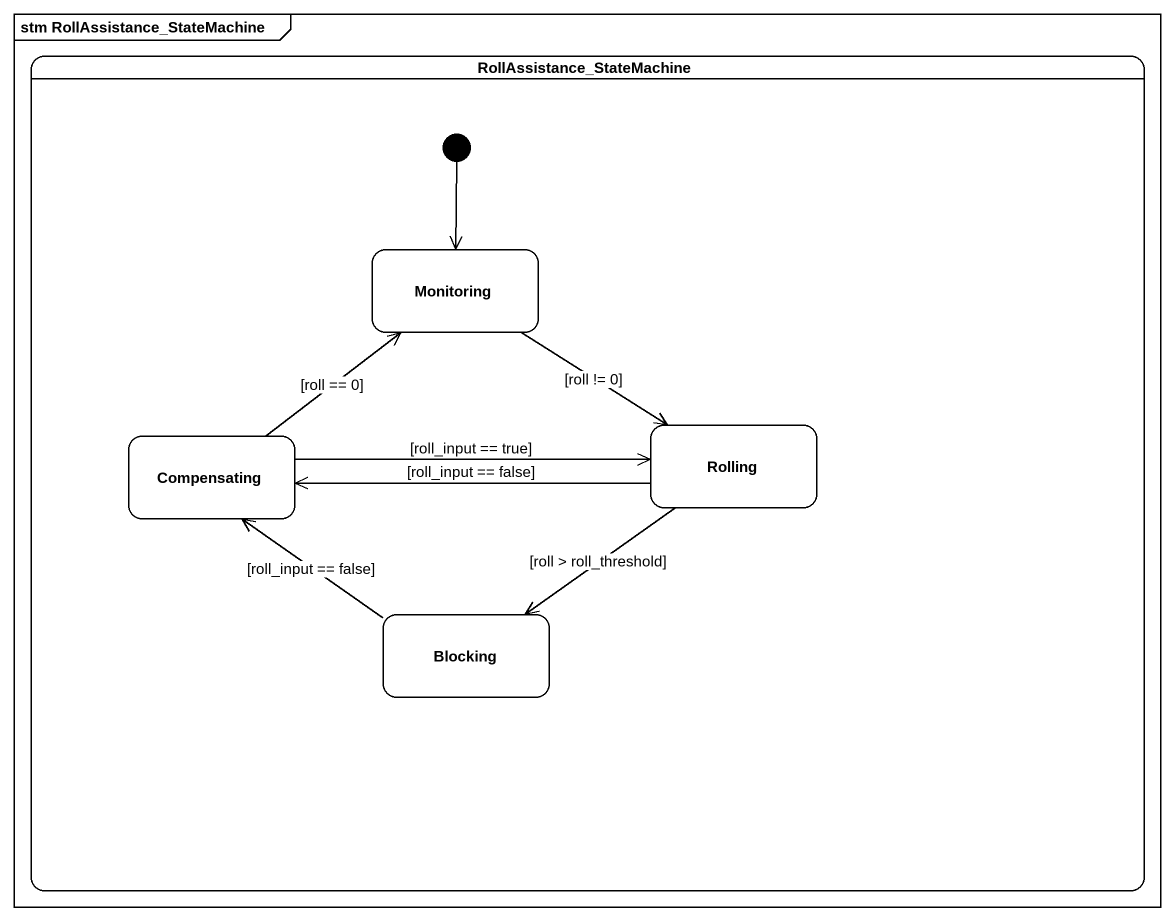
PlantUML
@startuml
mainframe stm RollAssistance_StateMachine
hide empty description
state RollAssistance_StateMachine {
  state Monitoring
  state Rolling
  state Compensating
  state Blocking
  [*] --> Monitoring
}
Monitoring --> Rolling : [roll != 0]
Rolling -left-> Compensating : [roll_input == false]
Rolling --> Blocking : [roll > roll_threshold]
Compensating -up-> Monitoring : [roll == 0]
Compensating -right-> Rolling : [roll_input == true]
Blocking -up-> Compensating : [roll_input == false]
@enduml
